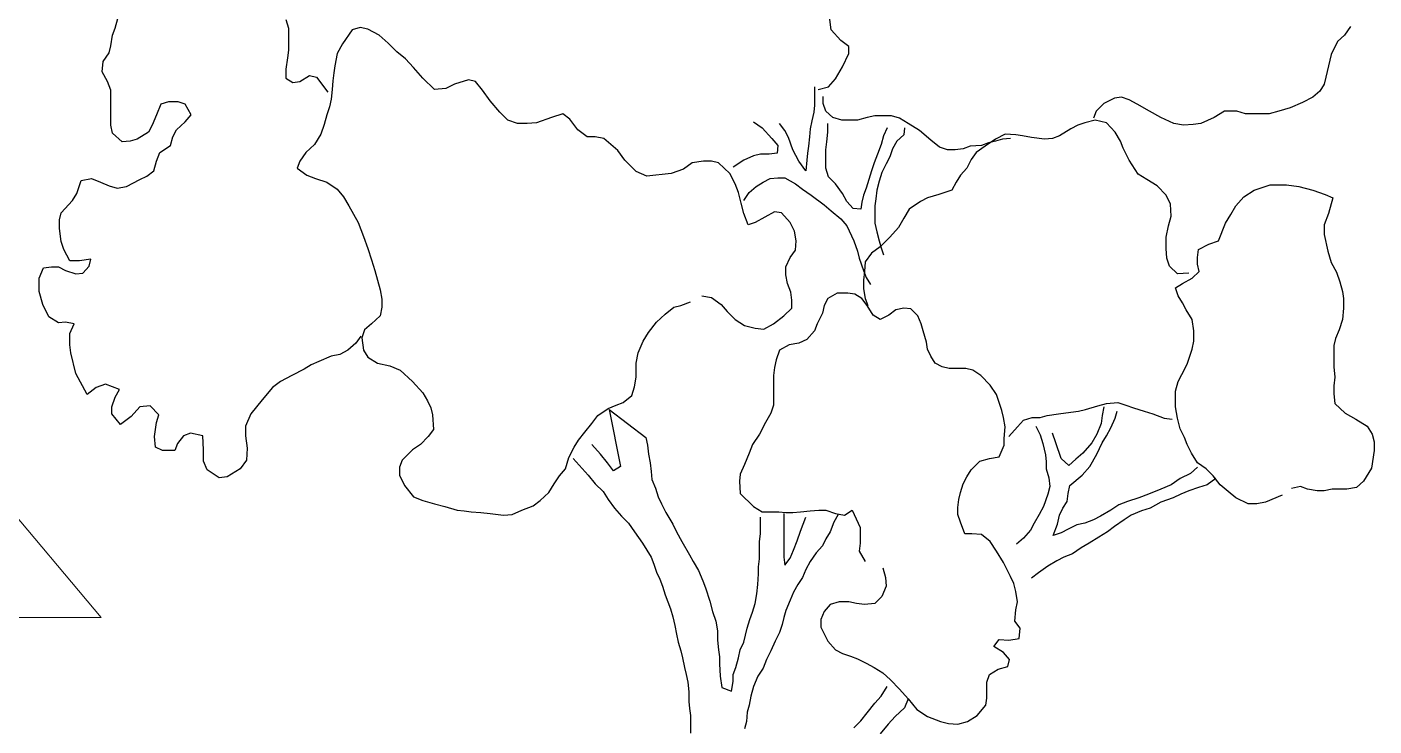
# Model space of a CAD drawing. Header units: millimetres. Extents: x -245 to 49755, y -245 to 41806.
# Drawn here: x 10855 to 13703, y 30833 to 32310 of the extents above; entities that cross this region are included whole.
import ezdxf

# ---------------------------------------------------------------- set-up
doc = ezdxf.new("R2010")
doc.units = ezdxf.units.MM
doc.layers.add('Standard', color=7, linetype='Continuous', lineweight=25)

msp = doc.modelspace()

# ---------------------------------------------------------------- linework, layer by layer
at = {"layer": 'Standard', "color": 253, "linetype": 'Continuous', "lineweight": 18}
for q in [(8768.4, 33736.1), (10829.4, 31062.1)]:
    msp.add_line((11012.2, 31062.1), q, dxfattribs=at)
at = {"layer": 'Standard', "color": 7, "linetype": 'Continuous', "lineweight": -3}
for p, q in [((11042.1, 32307.7), (11047.7, 32328.1)), ((11402.5, 32326.2), (11408, 32307.7)), ((12555.5, 32304), (12550, 32348.3)), ((11032.9, 32270.7), (11036.6, 32293)), ((11036.6, 32293), (11042.1, 32307.7)), ((11408, 32307.7), (11408, 32279.9)), ((11542.9, 32304), (11522.6, 32274.4)), ((11559.6, 32309.5), (11542.9, 32304)), ((11576.2, 32305.8), (11559.6, 32309.5)), ((11600.2, 32293), (11576.2, 32305.8)), ((11618.7, 32276.2), (11600.2, 32293)), ((12575.9, 32281.8), (12555.5, 32304)), ((13640.3, 32293), (13625.5, 32279.9)), ((13653.2, 32311.3), (13640.3, 32293)), ((11029.2, 32256), (11032.9, 32270.7)), ((11408, 32279.9), (11408, 32261.5)), ((11522.6, 32274.4), (11511.5, 32254.2)), ((11637.1, 32257.9), (11618.7, 32276.2)), ((12592.5, 32268.9), (12575.9, 32281.8)), ((12592.5, 32254.2), (12592.5, 32268.9)), ((13625.5, 32279.9), (13612.5, 32252.2)), ((11014.5, 32215.3), (11016.3, 32237.4)), ((11016.3, 32237.4), (11029.2, 32256)), ((11406.2, 32244.8), (11402.5, 32220.9)), ((11408, 32261.5), (11406.2, 32244.8)), ((11511.5, 32254.2), (11506, 32228.3)), ((11655.6, 32243), (11637.1, 32257.9)), ((11672.3, 32224.6), (11655.6, 32243)), ((12579.6, 32226.4), (12592.5, 32254.2)), ((13612.5, 32252.2), (13607, 32228.3)), ((11025.5, 32195), (11014.5, 32215.3)), ((11402.5, 32220.9), (11402.5, 32202.3)), ((11432.1, 32195), (11452.4, 32207.9)), ((11452.4, 32207.9), (11467.2, 32204.2)), ((11504.1, 32213.4), (11502.3, 32196.8)), ((11506, 32228.3), (11504.1, 32213.4)), ((11692.6, 32202.3), (11672.3, 32224.6)), ((12564.8, 32200.5), (12579.6, 32226.4)), ((13607, 32228.3), (13601.4, 32204.2)), ((11032.9, 32176.5), (11025.5, 32195)), ((11402.5, 32202.3), (11417.3, 32193.1)), ((11417.3, 32193.1), (11432.1, 32195)), ((11467.2, 32204.2), (11491.2, 32172.8)), ((11502.3, 32196.8), (11500.5, 32178.3)), ((11716.6, 32178.3), (11692.6, 32202.3)), ((11740.6, 32180.2), (11716.6, 32178.3)), ((11759.1, 32189.5), (11740.6, 32180.2)), ((11788.7, 32198.6), (11759.1, 32189.5)), ((11803.5, 32195), (11788.7, 32198.6)), ((11818.3, 32176.5), (11803.5, 32195)), ((12520.4, 32183.8), (12520.4, 32167.2)), ((12527.9, 32178.3), (12550, 32183.8)), ((12550, 32183.8), (12564.8, 32200.5)), ((13597.7, 32189.5), (13588.5, 32174.6)), ((13601.4, 32204.2), (13597.7, 32189.5)), ((11032.9, 32161.7), (11032.9, 32176.5)), ((11032.9, 32141.4), (11032.9, 32161.7)), ((11154.9, 32152.5), (11138.2, 32146.9)), ((11175.2, 32152.5), (11154.9, 32152.5)), ((11190, 32146.9), (11175.2, 32152.5)), ((11498.6, 32158), (11494.9, 32141.4)), ((11500.5, 32178.3), (11498.6, 32158)), ((11834.9, 32154.3), (11818.3, 32176.5)), ((11855.2, 32130.3), (11834.9, 32154.3)), ((12520.4, 32167.2), (12520.4, 32145.1)), ((12538.9, 32148.7), (12538.9, 32163.5)), ((13154.3, 32159.9), (13132.1, 32148.7)), ((13169.1, 32161.7), (13154.3, 32159.9)), ((13185.6, 32156.2), (13169.1, 32161.7)), ((13202.3, 32146.9), (13185.6, 32156.2)), ((13551.6, 32150.7), (13525.7, 32139.5)), ((13573.7, 32161.7), (13551.6, 32150.7)), ((13588.5, 32174.6), (13573.7, 32161.7)), ((11032.9, 32122.9), (11032.9, 32141.4)), ((11032.9, 32102.6), (11032.9, 32122.9)), ((11129, 32124.7), (11119.8, 32102.6)), ((11138.2, 32146.9), (11129, 32124.7)), ((11202.9, 32124.7), (11190, 32146.9)), ((11190, 32109.9), (11202.9, 32124.7)), ((11489.3, 32124.7), (11483.8, 32104.4)), ((11494.9, 32141.4), (11489.3, 32124.7)), ((11871.9, 32113.6), (11855.2, 32130.3)), ((11988.3, 32126.6), (11964.2, 32119.2)), ((12003, 32115.6), (11988.3, 32126.6)), ((12518.6, 32130.3), (12514.9, 32111.8)), ((12520.4, 32145.1), (12518.6, 32130.3)), ((12544.5, 32132.1), (12538.9, 32148.7)), ((12559.2, 32119.2), (12544.5, 32132.1)), ((12648, 32122.9), (12631.3, 32119.2)), ((12666.4, 32122.9), (12648, 32122.9)), ((12683.1, 32122.9), (12666.4, 32122.9)), ((12699.6, 32117.4), (12683.1, 32122.9)), ((13115.4, 32132.1), (13109.9, 32117.4)), ((13132.1, 32148.7), (13115.4, 32132.1)), ((13228.2, 32132.1), (13202.3, 32146.9)), ((13252.2, 32119.2), (13228.2, 32132.1)), ((13387.1, 32132.1), (13364.9, 32119.2)), ((13413, 32132.1), (13387.1, 32132.1)), ((13431.5, 32126.6), (13413, 32132.1)), ((13451.8, 32126.6), (13431.5, 32126.6)), ((13481.3, 32126.6), (13451.8, 32126.6)), ((13501.7, 32132.1), (13481.3, 32126.6)), ((13525.7, 32139.5), (13501.7, 32132.1)), ((11036.6, 32086), (11032.9, 32102.6)), ((11119.8, 32102.6), (11112.4, 32087.8)), ((11171.5, 32093.3), (11190, 32109.9)), ((11483.8, 32104.4), (11476.4, 32084.1)), ((11892.2, 32106.3), (11871.9, 32113.6)), ((11912.5, 32106.3), (11892.2, 32106.3)), ((11932.8, 32108.1), (11912.5, 32106.3)), ((11964.2, 32119.2), (11932.8, 32108.1)), ((12019.7, 32093.3), (12003, 32115.6)), ((12391.1, 32109.9), (12409.6, 32097)), ((12409.6, 32097), (12429.9, 32074.8)), ((12457.6, 32091.5), (12446.5, 32106.3)), ((12511.2, 32095.2), (12509.4, 32078.5)), ((12514.9, 32111.8), (12511.2, 32095.2)), ((12548.2, 32087.8), (12548.2, 32106.3)), ((12577.8, 32113.6), (12559.2, 32119.2)), ((12596.2, 32113.6), (12577.8, 32113.6)), ((12611, 32113.6), (12596.2, 32113.6)), ((12631.3, 32119.2), (12611, 32113.6)), ((12673.8, 32097), (12666.4, 32080.3)), ((12718.2, 32106.3), (12699.6, 32117.4)), ((12710.8, 32097), (12708.9, 32082.3)), ((12742.2, 32091.5), (12718.2, 32106.3)), ((13061.9, 32095.2), (13037.8, 32080.3)), ((13076.6, 32102.6), (13061.9, 32095.2)), ((13091.4, 32108.1), (13076.6, 32102.6)), ((13113.6, 32113.6), (13091.4, 32108.1)), ((13137.7, 32108.1), (13113.6, 32113.6)), ((13156.1, 32087.8), (13137.7, 32108.1)), ((13279.9, 32106.3), (13252.2, 32119.2)), ((13300.2, 32102.6), (13279.9, 32106.3)), ((13320.6, 32104.4), (13300.2, 32102.6)), ((13337.2, 32106.3), (13320.6, 32104.4)), ((13364.9, 32119.2), (13337.2, 32106.3)), ((11056.9, 32067.5), (11036.6, 32086)), ((11073.6, 32069.3), (11056.9, 32067.5)), ((11088.4, 32073), (11073.6, 32069.3)), ((11112.4, 32087.8), (11088.4, 32073)), ((11158.6, 32060.1), (11164.1, 32078.5)), ((11164.1, 32078.5), (11171.5, 32093.3)), ((11476.4, 32084.1), (11463.5, 32061.9)), ((12040, 32078.5), (12019.7, 32093.3)), ((12056.7, 32078.5), (12040, 32078.5)), ((12075.1, 32074.8), (12056.7, 32078.5)), ((12089.9, 32061.9), (12075.1, 32074.8)), ((12429.9, 32074.8), (12442.8, 32060.1)), ((12465, 32076.7), (12457.6, 32091.5)), ((12474.3, 32050.8), (12465, 32076.7)), ((12509.4, 32078.5), (12507.5, 32058.2)), ((12544.5, 32050.8), (12546.3, 32067.5)), ((12546.3, 32067.5), (12548.2, 32087.8)), ((12666.4, 32080.3), (12660.9, 32061.9)), ((12694.1, 32069.3), (12684.9, 32052.7)), ((12708.9, 32082.3), (12694.1, 32069.3)), ((12766.2, 32071.2), (12742.2, 32091.5)), ((12784.7, 32056.4), (12766.2, 32071.2)), ((12888.1, 32065.6), (12873.4, 32060.1)), ((12902.9, 32073), (12880.8, 32058.2)), ((12902.9, 32069.3), (12888.1, 32065.6)), ((12923.2, 32084.1), (12902.9, 32073)), ((12917.7, 32073), (12902.9, 32069.3)), ((12934.4, 32074.8), (12917.7, 32073)), ((12945.5, 32082.3), (12923.2, 32084.1)), ((12960.2, 32080.3), (12945.5, 32082.3)), ((12978.7, 32076.7), (12960.2, 32080.3)), ((13006.4, 32073), (12978.7, 32076.7)), ((13023.1, 32074.8), (13006.4, 32073)), ((13037.8, 32080.3), (13023.1, 32074.8)), ((13167.2, 32069.3), (13156.1, 32087.8)), ((13172.8, 32054.5), (13167.2, 32069.3)), ((11129, 32026.8), (11136.4, 32045.2)), ((11136.4, 32045.2), (11158.6, 32060.1)), ((11445, 32045.2), (11432.1, 32026.8)), ((11463.5, 32061.9), (11445, 32045.2)), ((12104.6, 32049), (12089.9, 32061.9)), ((12119.4, 32028.7), (12104.6, 32049)), ((12391.1, 32037.9), (12370.8, 32028.7)), ((12405.9, 32041.6), (12391.1, 32037.9)), ((12424.4, 32041.6), (12405.9, 32041.6)), ((12441, 32043.4), (12424.4, 32041.6)), ((12442.8, 32060.1), (12441, 32043.4)), ((12487.2, 32026.8), (12474.3, 32050.8)), ((12505.7, 32043.4), (12503.8, 32028.7)), ((12507.5, 32058.2), (12505.7, 32043.4)), ((12544.5, 32030.5), (12544.5, 32050.8)), ((12653.5, 32041.6), (12646.1, 32023.1)), ((12660.9, 32061.9), (12653.5, 32041.6)), ((12684.9, 32052.7), (12679.3, 32036)), ((12801.3, 32050.8), (12784.7, 32056.4)), ((12817.9, 32050.8), (12801.3, 32050.8)), ((12834.6, 32052.7), (12817.9, 32050.8)), ((12849.3, 32058.2), (12834.6, 32052.7)), ((12873.4, 32060.1), (12849.3, 32058.2)), ((12862.3, 32045.2), (12851.2, 32030.5)), ((12880.8, 32058.2), (12862.3, 32045.2)), ((13185.6, 32028.7), (13172.8, 32054.5)), ((11123.5, 32006.4), (11129, 32026.8)), ((11432.1, 32026.8), (11426.5, 32012.1)), ((11426.5, 32012.1), (11446.8, 31997.3)), ((12143.4, 32004.6), (12119.4, 32028.7)), ((12243.3, 32010.1), (12217.4, 32000.9)), ((12261.7, 32023.1), (12243.3, 32010.1)), ((12285.8, 32026.8), (12261.7, 32023.1)), ((12302.4, 32026.8), (12285.8, 32026.8)), ((12317.2, 32023.1), (12302.4, 32026.8)), ((12341.2, 32000.9), (12317.2, 32023.1)), ((12370.8, 32028.7), (12348.6, 32013.9)), ((12502, 32006.4), (12487.2, 32026.8)), ((12503.8, 32028.7), (12502, 32006.4)), ((12544.5, 32012.1), (12544.5, 32030.5)), ((12550, 31993.6), (12544.5, 32012.1)), ((12646.1, 32023.1), (12640.5, 32006.4)), ((12672, 32021.3), (12662.7, 32002.8)), ((12679.3, 32036), (12672, 32021.3)), ((12842, 32012.1), (12829, 31997.3)), ((12851.2, 32030.5), (12842, 32012.1)), ((13204.2, 31999.1), (13185.6, 32028.7)), ((10960.8, 31958.5), (10970.1, 31986.2)), ((10970.1, 31986.2), (10992.2, 31989.9)), ((10992.2, 31989.9), (11010.7, 31982.5)), ((11010.7, 31982.5), (11029.2, 31975)), ((11066.1, 31973.2), (11093.9, 31988)), ((11093.9, 31988), (11108.7, 31995.4)), ((11108.7, 31995.4), (11123.5, 32006.4)), ((11446.8, 31997.3), (11465.3, 31989.9)), ((11465.3, 31989.9), (11489.3, 31982.5)), ((11489.3, 31982.5), (11511.5, 31967.7)), ((12165.7, 31995.4), (12143.4, 32004.6)), ((12217.4, 32000.9), (12165.7, 31995.4)), ((12352.3, 31978.8), (12341.2, 32000.9)), ((12396.6, 31973.2), (12411.4, 31982.5)), ((12411.4, 31982.5), (12426.2, 31989.9)), ((12426.2, 31989.9), (12442.8, 31991.7)), ((12442.8, 31991.7), (12457.6, 31991.7)), ((12457.6, 31991.7), (12479.8, 31978.8)), ((12564.8, 31978.8), (12550, 31993.6)), ((12635, 31988), (12629.4, 31969.5)), ((12640.5, 32006.4), (12635, 31988)), ((12657.2, 31984.3), (12651.7, 31965.8)), ((12662.7, 32002.8), (12657.2, 31984.3)), ((12819.8, 31982.5), (12810.6, 31965.8)), ((12829, 31997.3), (12819.8, 31982.5)), ((13222.6, 31988), (13204.2, 31999.1)), ((13244.8, 31975), (13222.6, 31988)), ((10951.6, 31943.7), (10960.8, 31958.5)), ((11029.2, 31975), (11045.8, 31969.5)), ((11045.8, 31969.5), (11066.1, 31973.2)), ((11511.5, 31967.7), (11524.4, 31951.1)), ((11524.4, 31951.1), (11535.6, 31932.5)), ((12359.7, 31960.3), (12352.3, 31978.8)), ((12365.2, 31938.1), (12359.7, 31960.3)), ((12370.8, 31943.7), (12381.8, 31960.3)), ((12381.8, 31960.3), (12396.6, 31973.2)), ((12479.8, 31978.8), (12494.6, 31967.7)), ((12494.6, 31967.7), (12513.1, 31954.8)), ((12513.1, 31954.8), (12540.8, 31934.4)), ((12579.6, 31958.5), (12564.8, 31978.8)), ((12588.8, 31941.7), (12579.6, 31958.5)), ((12623.9, 31954.8), (12620.2, 31939.9)), ((12629.4, 31969.5), (12623.9, 31954.8)), ((12651.7, 31965.8), (12649.8, 31947.4)), ((12782.8, 31956.6), (12758.8, 31949.2)), ((12810.6, 31965.8), (12782.8, 31956.6)), ((13263.3, 31954.8), (13244.8, 31975)), ((13272.5, 31936.2), (13263.3, 31954.8)), ((13411.1, 31932.5), (13427.7, 31951.1)), ((13427.7, 31951.1), (13449.9, 31965.8)), ((13449.9, 31965.8), (13466.6, 31971.3)), ((13466.6, 31971.3), (13483.2, 31976.8)), ((13483.2, 31976.8), (13503.5, 31976.8)), ((13503.5, 31976.8), (13518.3, 31976.8)), ((13518.3, 31976.8), (13544.2, 31973.2)), ((13544.2, 31973.2), (13573.7, 31965.8)), ((13573.7, 31965.8), (13599.6, 31956.6)), ((13599.6, 31956.6), (13616.2, 31949.2)), ((10927.6, 31917.8), (10951.6, 31943.7)), ((11535.6, 31932.5), (11555.9, 31897.4)), ((12370.8, 31916), (12365.2, 31938.1)), ((12540.8, 31934.4), (12555.5, 31921.5)), ((12601.8, 31927), (12588.8, 31941.7)), ((12618.4, 31925.2), (12601.8, 31927)), ((12620.2, 31939.9), (12618.4, 31925.2)), ((12649.8, 31947.4), (12648, 31932.5)), ((12648, 31932.5), (12648, 31917.8)), ((12720, 31925.2), (12708.9, 31906.6)), ((12744, 31941.7), (12720, 31925.2)), ((12758.8, 31949.2), (12744, 31941.7)), ((13274.4, 31910.4), (13272.5, 31936.2)), ((13400, 31914.1), (13411.1, 31932.5)), ((13616.2, 31949.2), (13607, 31916)), ((10923.9, 31902.9), (10927.6, 31917.8)), ((10923.9, 31884.6), (10923.9, 31902.9)), ((11555.9, 31897.4), (11566.9, 31867.8)), ((12380, 31891.9), (12370.8, 31916)), ((12394.8, 31897.4), (12380, 31891.9)), ((12415.1, 31908.6), (12394.8, 31897.4)), ((12435.4, 31919.7), (12415.1, 31908.6)), ((12450.2, 31917.8), (12435.4, 31919.7)), ((12468.7, 31897.4), (12450.2, 31917.8)), ((12477.9, 31879), (12468.7, 31897.4)), ((12555.5, 31921.5), (12575.9, 31904.8)), ((12575.9, 31904.8), (12588.8, 31890.1)), ((12648, 31917.8), (12648, 31895.6)), ((12648, 31895.6), (12651.7, 31877.2)), ((12708.9, 31906.6), (12697.8, 31886.4)), ((13268.8, 31890.1), (13274.4, 31910.4)), ((13374.1, 31858.6), (13388.9, 31895.6)), ((13388.9, 31895.6), (13400, 31914.1)), ((13607, 31916), (13597.7, 31891.9)), ((10927.6, 31856.8), (10923.9, 31884.6)), ((11566.9, 31867.8), (11576.2, 31842.1)), ((12481.6, 31858.6), (12477.9, 31879)), ((12588.8, 31890.1), (12603.6, 31858.6)), ((12651.7, 31877.2), (12657.2, 31858.6)), ((12679.3, 31866), (12659, 31845.8)), ((12697.8, 31886.4), (12679.3, 31866)), ((13263.3, 31866), (13268.8, 31890.1)), ((13263.3, 31842.1), (13263.3, 31866)), ((13597.7, 31891.9), (13597.7, 31871.5)), ((13597.7, 31871.5), (13605.2, 31836.4)), ((10933.1, 31840.2), (10927.6, 31856.8)), ((10946.1, 31816.2), (10933.1, 31840.2)), ((11576.2, 31842.1), (11583.6, 31818)), ((12468.7, 31823.5), (12479.8, 31838.4)), ((12479.8, 31838.4), (12481.6, 31858.6)), ((12603.6, 31858.6), (12611, 31836.4)), ((12659, 31845.8), (12640.5, 31832.7)), ((12657.2, 31858.6), (12660.9, 31843.9)), ((12660.9, 31843.9), (12666.4, 31829)), ((13265.1, 31821.7), (13263.3, 31842.1)), ((13329.8, 31823.5), (13331.7, 31840.2)), ((13331.7, 31840.2), (13353.8, 31851.3)), ((13353.8, 31851.3), (13374.1, 31858.6)), ((10966.4, 31816.2), (10946.1, 31816.2)), ((10990.4, 31819.8), (10966.4, 31816.2)), ((10986.7, 31805.1), (10990.4, 31819.8)), ((11583.6, 31818), (11591, 31795.8)), ((12459.5, 31803.3), (12468.7, 31823.5)), ((12611, 31836.4), (12614.7, 31821.7)), ((12614.7, 31821.7), (12623.9, 31795.8)), ((12627.6, 31814.3), (12625.7, 31793.9)), ((12640.5, 31832.7), (12627.6, 31814.3)), ((13270.7, 31805.1), (13265.1, 31821.7)), ((13329.8, 31808.8), (13329.8, 31823.5)), ((13333.5, 31793.9), (13329.8, 31808.8)), ((13605.2, 31836.4), (13612.5, 31812.5)), ((13612.5, 31812.5), (13623.6, 31792.1)), ((10881.4, 31779.2), (10890.6, 31801.3)), ((10890.6, 31801.3), (10907.2, 31803.3)), ((10907.2, 31803.3), (10922, 31803.3)), ((10922, 31803.3), (10936.8, 31795.8)), ((10936.8, 31795.8), (10959, 31788.4)), ((10959, 31788.4), (10973.8, 31790.2)), ((10973.8, 31790.2), (10986.7, 31805.1)), ((11591, 31795.8), (11596.5, 31775.5)), ((12459.5, 31786.6), (12459.5, 31803.3)), ((12463.2, 31768.2), (12459.5, 31786.6)), ((12623.9, 31795.8), (12629.4, 31781.1)), ((12625.7, 31793.9), (12623.9, 31775.5)), ((12629.4, 31781.1), (12638.7, 31766.2)), ((13287.3, 31788.4), (13270.7, 31805.1)), ((13311.3, 31790.2), (13287.3, 31788.4)), ((13318.7, 31779.2), (13333.5, 31793.9)), ((13623.6, 31792.1), (13631, 31771.9)), ((10881.4, 31751.5), (10881.4, 31779.2)), ((11596.5, 31775.5), (11602, 31755.1)), ((11602, 31755.1), (11605.8, 31734.9)), ((12470.5, 31749.6), (12463.2, 31768.2)), ((12623.9, 31775.5), (12623.9, 31757)), ((12623.9, 31757), (12627.6, 31736.8)), ((13283.6, 31758.8), (13298.4, 31768.2)), ((13289.1, 31742.3), (13283.6, 31758.8)), ((13298.4, 31768.2), (13318.7, 31779.2)), ((13631, 31771.9), (13636.5, 31751.5)), ((10888.8, 31723.7), (10881.4, 31751.5)), ((10901.7, 31698), (10888.8, 31723.7)), ((11605.8, 31734.9), (11605.8, 31718.2)), ((12237.7, 31721.9), (12258, 31729.3)), ((12282.1, 31742.3), (12302.4, 31738.6)), ((12302.4, 31738.6), (12322.7, 31723.7)), ((12322.7, 31723.7), (12335.7, 31709)), ((12472.4, 31733.1), (12470.5, 31749.6)), ((12472.4, 31716.3), (12472.4, 31733.1)), ((12548.2, 31736.8), (12540.8, 31721.9)), ((12568.5, 31747.8), (12548.2, 31736.8)), ((12590.6, 31747.8), (12568.5, 31747.8)), ((12605.4, 31745.9), (12590.6, 31747.8)), ((12620.2, 31736.8), (12605.4, 31745.9)), ((12631.3, 31721.9), (12620.2, 31736.8)), ((12627.6, 31736.8), (12633.2, 31721.9)), ((13298.4, 31727.4), (13289.1, 31742.3)), ((13305.8, 31712.7), (13298.4, 31727.4)), ((13636.5, 31751.5), (13638.4, 31736.8)), ((13638.4, 31736.8), (13638.4, 31716.3)), ((10922, 31684.9), (10901.7, 31698)), ((11602, 31699.8), (11583.6, 31683.1)), ((11605.8, 31718.2), (11602, 31699.8)), ((12186, 31686.8), (12204.5, 31703.5)), ((12204.5, 31703.5), (12222.9, 31718.2)), ((12222.9, 31718.2), (12237.7, 31721.9)), ((12335.7, 31709), (12352.3, 31692.3)), ((12433.6, 31683.1), (12455.7, 31699.8)), ((12455.7, 31699.8), (12472.4, 31716.3)), ((12537.1, 31705.3), (12526, 31683.1)), ((12540.8, 31721.9), (12537.1, 31705.3)), ((12644.2, 31701.6), (12631.3, 31721.9)), ((12659, 31692.3), (12644.2, 31701.6)), ((12677.5, 31701.6), (12659, 31692.3)), ((12692.3, 31712.7), (12677.5, 31701.6)), ((12708.9, 31716.3), (12692.3, 31712.7)), ((12723.7, 31714.5), (12708.9, 31716.3)), ((12738.5, 31699.8), (12723.7, 31714.5)), ((12745.9, 31683.1), (12738.5, 31699.8)), ((13318.7, 31692.3), (13305.8, 31712.7)), ((13638.4, 31716.3), (13636.5, 31692.3)), ((10936.8, 31686.8), (10922, 31684.9)), ((10955.3, 31683.1), (10936.8, 31686.8)), ((10946.1, 31662.9), (10955.3, 31683.1)), ((11568.8, 31670.2), (11563.2, 31653.5)), ((11583.6, 31683.1), (11568.8, 31670.2)), ((12169.4, 31664.7), (12186, 31686.8)), ((12352.3, 31692.3), (12372.6, 31679.4)), ((12372.6, 31679.4), (12394.8, 31673.9)), ((12394.8, 31673.9), (12413.3, 31672)), ((12413.3, 31672), (12433.6, 31683.1)), ((12520.4, 31668.4), (12503.8, 31649.8)), ((12526, 31683.1), (12520.4, 31668.4)), ((12749.6, 31668.4), (12745.9, 31683.1)), ((12757, 31644.3), (12749.6, 31668.4)), ((13322.4, 31668.4), (13318.7, 31692.3)), ((13322.4, 31646.1), (13322.4, 31668.4)), ((13629.2, 31670.2), (13621.8, 31651.7)), ((13636.5, 31692.3), (13629.2, 31670.2)), ((10946.1, 31638.8), (10946.1, 31662.9)), ((10947.9, 31622.1), (10946.1, 31638.8)), ((11550.3, 31642.4), (11533.7, 31627.6)), ((11561.4, 31657.2), (11550.3, 31642.4)), ((11563.2, 31653.5), (11566.9, 31627.6)), ((12147.2, 31622.1), (12158.2, 31646.1)), ((12158.2, 31646.1), (12169.4, 31664.7)), ((12466.9, 31638.8), (12446.5, 31627.6)), ((12487.2, 31642.4), (12466.9, 31638.8)), ((12503.8, 31649.8), (12487.2, 31642.4)), ((12758.8, 31629.6), (12757, 31644.3)), ((13318.7, 31629.6), (13322.4, 31646.1)), ((13621.8, 31651.7), (13618.1, 31636.9)), ((10959, 31577.8), (10947.9, 31622.1)), ((11498.6, 31614.7), (11472.7, 31603.6)), ((11517, 31618.4), (11498.6, 31614.7)), ((11533.7, 31627.6), (11517, 31618.4)), ((11566.9, 31627.6), (11576.2, 31612.9)), ((11576.2, 31612.9), (11596.5, 31600)), ((12143.4, 31600), (12147.2, 31622.1)), ((12446.5, 31627.6), (12439.2, 31607.3)), ((12766.2, 31614.7), (12758.8, 31629.6)), ((12775.4, 31600), (12766.2, 31614.7)), ((13307.7, 31598.1), (13313.2, 31612.9)), ((13313.2, 31612.9), (13318.7, 31629.6)), ((13618.1, 31636.9), (13618.1, 31616.6)), ((13618.1, 31616.6), (13618.1, 31592.5)), ((11441.3, 31587), (11415.4, 31574.1)), ((11456.1, 31596.3), (11441.3, 31587)), ((11472.7, 31603.6), (11456.1, 31596.3)), ((11596.5, 31600), (11622.3, 31594.5)), ((11622.3, 31594.5), (11644.6, 31585.2)), ((11644.6, 31585.2), (11670.4, 31561.2)), ((12143.4, 31585.2), (12143.4, 31600)), ((12143.4, 31570.4), (12143.4, 31585.2)), ((12435.4, 31590.7), (12433.6, 31574.1)), ((12439.2, 31607.3), (12435.4, 31590.7)), ((12790.2, 31592.5), (12775.4, 31600)), ((12805, 31588.8), (12790.2, 31592.5)), ((12819.8, 31588.8), (12805, 31588.8)), ((12840.2, 31588.8), (12819.8, 31588.8)), ((12854.9, 31585.2), (12840.2, 31588.8)), ((12871.5, 31574.1), (12854.9, 31585.2)), ((13296.5, 31575.9), (13307.7, 31598.1)), ((13618.1, 31592.5), (13620, 31570.4)), ((10983, 31533.4), (10959, 31577.8)), ((11021.8, 31555.6), (11001.5, 31548.2)), ((11051.4, 31544.5), (11021.8, 31555.6)), ((11391.4, 31561.2), (11374.8, 31548.2)), ((11415.4, 31574.1), (11391.4, 31561.2)), ((11670.4, 31561.2), (11692.6, 31537.1)), ((12139.8, 31550.1), (12143.4, 31570.4)), ((12433.6, 31574.1), (12433.6, 31555.6)), ((12433.6, 31555.6), (12433.6, 31533.4)), ((12891.9, 31553.7), (12871.5, 31574.1)), ((12904.8, 31533.4), (12891.9, 31553.7)), ((13283.6, 31540.8), (13289.1, 31561.2)), ((13289.1, 31561.2), (13296.5, 31575.9)), ((13620, 31570.4), (13618.1, 31551.9)), ((11001.5, 31548.2), (10983, 31533.4)), ((11034.8, 31507.6), (11042.1, 31527.9)), ((11042.1, 31527.9), (11051.4, 31544.5)), ((11374.8, 31548.2), (11352.6, 31522.3)), ((11692.6, 31537.1), (11701.8, 31520.5)), ((12115.8, 31516.8), (12134.3, 31531.6)), ((12134.3, 31531.6), (12139.8, 31550.1)), ((12433.6, 31533.4), (12433.6, 31511.3)), ((12910.4, 31516.8), (12904.8, 31533.4)), ((13283.6, 31526.1), (13283.6, 31540.8)), ((13283.6, 31507.6), (13283.6, 31526.1)), ((13618.1, 31551.9), (13618.1, 31535.3)), ((13618.1, 31535.3), (13620, 31514.9)), ((11034.8, 31492.8), (11034.8, 31507.6)), ((11093.9, 31507.6), (11075.4, 31487.2)), ((11116, 31509.4), (11093.9, 31507.6)), ((11134.5, 31491), (11116, 31509.4)), ((11352.6, 31522.3), (11328.6, 31492.8)), ((11701.8, 31520.5), (11709.3, 31505.7)), ((11709.3, 31505.7), (11712.9, 31491)), ((12062.2, 31489), (12084.3, 31503.9)), ((12084.3, 31503.9), (12101, 31511.3)), ((12086.2, 31502), (12110.2, 31381.8)), ((12086.2, 31502), (12163.8, 31442.9)), ((12101, 31511.3), (12115.8, 31516.8)), ((12433.6, 31511.3), (12428.1, 31494.6)), ((12915.9, 31500.2), (12910.4, 31516.8)), ((12919.6, 31485.3), (12915.9, 31500.2)), ((13036, 31492.8), (13061.9, 31496.5)), ((13061.9, 31496.5), (13078.5, 31498.3)), ((13078.5, 31498.3), (13093.3, 31502)), ((13093.3, 31502), (13119.2, 31509.4)), ((13119.2, 31509.4), (13137.7, 31514.9)), ((13132.1, 31507.6), (13128.4, 31489)), ((13137.7, 31514.9), (13161.6, 31516.8)), ((13156.1, 31483.5), (13159.8, 31498.3)), ((13161.6, 31516.8), (13178.3, 31511.3)), ((13178.3, 31511.3), (13194.9, 31505.7)), ((13194.9, 31505.7), (13217.1, 31498.3)), ((13217.1, 31498.3), (13235.5, 31492.8)), ((13287.3, 31483.5), (13283.6, 31507.6)), ((13620, 31514.9), (13642.1, 31494.6)), ((11053.3, 31470.6), (11034.8, 31492.8)), ((11075.4, 31487.2), (11053.3, 31470.6)), ((11125.3, 31444.7), (11129, 31474.3)), ((11129, 31474.3), (11134.5, 31491)), ((11328.6, 31492.8), (11317.5, 31466.9)), ((11712.9, 31491), (11714.8, 31459.5)), ((12034.4, 31453.9), (12049.2, 31472.5)), ((12049.2, 31472.5), (12062.2, 31489)), ((12417, 31474.3), (12404, 31450.2)), ((12428.1, 31494.6), (12417, 31474.3)), ((12923.2, 31465.1), (12919.6, 31485.3)), ((12949.2, 31465.1), (12962.1, 31479.8)), ((12962.1, 31479.8), (12980.6, 31485.3)), ((12980.6, 31485.3), (12997.2, 31485.3)), ((12997.2, 31485.3), (13012, 31489)), ((13012, 31489), (13036, 31492.8)), ((13126.5, 31472.5), (13117.3, 31450.2)), ((13128.4, 31489), (13126.5, 31472.5)), ((13146.8, 31463.2), (13156.1, 31483.5)), ((13235.5, 31492.8), (13259.6, 31483.5)), ((13259.6, 31483.5), (13276.2, 31481.7)), ((13292.9, 31461.4), (13287.3, 31483.5)), ((13642.1, 31494.6), (13664.3, 31481.7)), ((13664.3, 31481.7), (13688.3, 31466.9)), ((11127.2, 31422.6), (11125.3, 31444.7)), ((11186.3, 31446.6), (11173.4, 31430)), ((11201.1, 31452.1), (11186.3, 31446.6)), ((11226.9, 31446.6), (11201.1, 31452.1)), ((11228.8, 31417), (11226.9, 31446.6)), ((11317.5, 31466.9), (11317.5, 31446.6)), ((11317.5, 31446.6), (11321.2, 31420.6)), ((11703.7, 31444.7), (11687.1, 31428.1)), ((11714.8, 31459.5), (11703.7, 31444.7)), ((12021.6, 31437.4), (12034.4, 31453.9)), ((12163.8, 31442.9), (12167.5, 31426.3)), ((12404, 31450.2), (12389.3, 31428.1)), ((12921.4, 31441), (12923.2, 31465.1)), ((12921.4, 31426.3), (12921.4, 31441)), ((12930.7, 31444.7), (12949.2, 31465.1)), ((12988, 31466.9), (12997.2, 31448.4)), ((12997.2, 31448.4), (13002.7, 31430)), ((13030.5, 31431.8), (13023.1, 31452.1)), ((13117.3, 31450.2), (13106.2, 31431.8)), ((13128.4, 31431.8), (13137.7, 31446.6)), ((13137.7, 31446.6), (13146.8, 31463.2)), ((13302.1, 31442.9), (13292.9, 31461.4)), ((13307.7, 31428.1), (13302.1, 31442.9)), ((13688.3, 31466.9), (13699.4, 31450.2)), ((13699.4, 31450.2), (13703.1, 31433.7)), ((11141.9, 31415.1), (11127.2, 31422.6)), ((11167.8, 31415.1), (11141.9, 31415.1)), ((11173.4, 31430), (11167.8, 31415.1)), ((11228.8, 31393), (11228.8, 31417)), ((11321.2, 31420.6), (11319.3, 31394.9)), ((11670.4, 31417), (11648.3, 31394.9)), ((11687.1, 31428.1), (11670.4, 31417)), ((12001.2, 31400.4), (12012.3, 31422.6)), ((12012.3, 31422.6), (12021.6, 31437.4)), ((12067.7, 31407.8), (12049.2, 31428.1)), ((12167.5, 31426.3), (12169.4, 31407.8)), ((12389.3, 31428.1), (12381.8, 31409.6)), ((12910.4, 31402.3), (12921.4, 31426.3)), ((13002.7, 31430), (13008.3, 31405.9)), ((13041.5, 31398.6), (13030.5, 31431.8)), ((13106.2, 31431.8), (13087.7, 31409.6)), ((13117.3, 31407.8), (13128.4, 31431.8)), ((13316.9, 31409.6), (13307.7, 31428.1)), ((13703.1, 31415.1), (13697.5, 31378.2)), ((13703.1, 31433.7), (13703.1, 31415.1)), ((11236.2, 31374.5), (11228.8, 31393)), ((11319.3, 31394.9), (11306.4, 31376.3)), ((11648.3, 31394.9), (11642.7, 31380)), ((11993.8, 31376.3), (12001.2, 31400.4)), ((12010.4, 31398.6), (12041.9, 31363.5)), ((12082.5, 31389.3), (12067.7, 31407.8)), ((12095.5, 31372.7), (12082.5, 31389.3)), ((12110.2, 31381.8), (12095.5, 31372.7)), ((12169.4, 31407.8), (12173, 31389.3)), ((12173, 31389.3), (12174.9, 31370.8)), ((12372.6, 31385.5), (12363.4, 31365.3)), ((12381.8, 31409.6), (12372.6, 31385.5)), ((12851.2, 31374.5), (12869.7, 31393)), ((12869.7, 31393), (12890, 31398.6)), ((12890, 31398.6), (12910.4, 31402.3)), ((13008.3, 31405.9), (13010.1, 31391.2)), ((13010.1, 31391.2), (13010.1, 31376.3)), ((13058.2, 31383.7), (13041.5, 31398.6)), ((13072.9, 31396.7), (13058.2, 31383.7)), ((13087.7, 31409.6), (13072.9, 31396.7)), ((13085.9, 31363.5), (13102.5, 31381.8)), ((13102.5, 31381.8), (13117.3, 31407.8)), ((13329.8, 31389.3), (13316.9, 31409.6)), ((13348.3, 31376.3), (13329.8, 31389.3)), ((11262.1, 31357.9), (11236.2, 31374.5)), ((11278.7, 31359.8), (11262.1, 31357.9)), ((11306.4, 31376.3), (11278.7, 31359.8)), ((11642.7, 31380), (11642.7, 31363.5)), ((11642.7, 31363.5), (11653.8, 31341.2)), ((11969.8, 31344.9), (11980.9, 31361.6)), ((11980.9, 31361.6), (11993.8, 31376.3)), ((12041.9, 31363.5), (12056.7, 31344.9)), ((12174.9, 31370.8), (12176.7, 31354.2)), ((12176.7, 31354.2), (12184.1, 31335.7)), ((12363.4, 31365.3), (12361.5, 31350.4)), ((12834.6, 31344.9), (12842, 31359.8)), ((12842, 31359.8), (12851.2, 31374.5)), ((13010.1, 31376.3), (13015.7, 31357.9)), ((13015.7, 31357.9), (13017.5, 31339.4)), ((13060, 31341.2), (13085.9, 31363.5)), ((13292.9, 31356.1), (13274.4, 31343.1)), ((13315, 31367.1), (13292.9, 31356.1)), ((13329.8, 31380), (13315, 31367.1)), ((13363.1, 31361.6), (13348.3, 31376.3)), ((13368.6, 31356.1), (13350.1, 31343.1)), ((13377.9, 31343.1), (13363.1, 31361.6)), ((13697.5, 31378.2), (13680.9, 31350.4)), ((11653.8, 31341.2), (11672.3, 31317.3)), ((11940.2, 31309.8), (11958.7, 31326.5)), ((11958.7, 31326.5), (11969.8, 31344.9)), ((12056.7, 31344.9), (12073.2, 31328.4)), ((12073.2, 31328.4), (12084.3, 31311.6)), ((12184.1, 31335.7), (12189.7, 31317.3)), ((12361.5, 31350.4), (12363.4, 31324.7)), ((12363.4, 31324.7), (12391.1, 31296.9)), ((12825.4, 31311.6), (12829, 31326.5)), ((12829, 31326.5), (12834.6, 31344.9)), ((13017.5, 31339.4), (13013.8, 31322.8)), ((13054.5, 31307.9), (13056.3, 31324.7)), ((13056.3, 31324.7), (13060, 31341.2)), ((13252.2, 31333.9), (13226.3, 31322.8)), ((13274.4, 31343.1), (13252.2, 31333.9)), ((13311.3, 31330.2), (13294.7, 31322.8)), ((13331.7, 31337.5), (13311.3, 31330.2)), ((13350.1, 31343.1), (13331.7, 31337.5)), ((13394.5, 31328.4), (13377.9, 31343.1)), ((13411.1, 31315.3), (13394.5, 31328.4)), ((13547.8, 31339.4), (13528.8, 31335.4)), ((13562.6, 31333.9), (13547.8, 31339.4)), ((13583, 31330.2), (13562.6, 31333.9)), ((13597.7, 31330.2), (13583, 31330.2)), ((13614.4, 31333.9), (13597.7, 31330.2)), ((13631, 31333.9), (13614.4, 31333.9)), ((13645.8, 31333.9), (13631, 31333.9)), ((13666.1, 31337.5), (13645.8, 31333.9)), ((13680.9, 31350.4), (13666.1, 31337.5)), ((11672.3, 31317.3), (11692.6, 31309.8)), ((11692.6, 31309.8), (11716.6, 31302.4)), ((11716.6, 31302.4), (11738.8, 31296.9)), ((11738.8, 31296.9), (11764.7, 31289.6)), ((11901.4, 31289.6), (11925.4, 31298.7)), ((11925.4, 31298.7), (11940.2, 31309.8)), ((12084.3, 31311.6), (12097.3, 31293.2)), ((12189.7, 31317.3), (12197.1, 31302.4)), ((12197.1, 31302.4), (12206.3, 31284)), ((12391.1, 31296.9), (12409.6, 31285.9)), ((12823.5, 31295.1), (12825.4, 31311.6)), ((13004.6, 31296.9), (12995.4, 31280.2)), ((13013.8, 31322.8), (13004.6, 31296.9)), ((13045.2, 31293.2), (13054.5, 31307.9)), ((13163.5, 31300.6), (13146.8, 31289.6)), ((13182, 31307.9), (13163.5, 31300.6)), ((13206, 31315.3), (13182, 31307.9)), ((13226.3, 31322.8), (13206, 31315.3)), ((13252.2, 31306.1), (13230, 31293.2)), ((13278.1, 31315.3), (13252.2, 31306.1)), ((13294.7, 31322.8), (13278.1, 31315.3)), ((13437, 31302.4), (13411.1, 31315.3)), ((13455.5, 31302.4), (13437, 31302.4)), ((13473.9, 31306.1), (13455.5, 31302.4)), ((13509.1, 31321), (13473.9, 31306.1)), ((11764.7, 31289.6), (11779.5, 31287.7)), ((11779.5, 31287.7), (11794.2, 31285.9)), ((11794.2, 31285.9), (11814.6, 31284)), ((11814.6, 31284), (11834.9, 31282.2)), ((11834.9, 31282.2), (11862.6, 31278.4)), ((11862.6, 31278.4), (11881.1, 31280.2)), ((11881.1, 31280.2), (11901.4, 31289.6)), ((12097.3, 31293.2), (12112.1, 31276.5)), ((12112.1, 31276.5), (12126.9, 31261.8)), ((12206.3, 31284), (12221.1, 31260)), ((12405.9, 31260), (12405.9, 31274.7)), ((12409.6, 31285.9), (12429.9, 31285.9)), ((12429.9, 31285.9), (12444.7, 31285.9)), ((12444.7, 31285.9), (12459.5, 31284)), ((12455.7, 31282.2), (12455.7, 31263.6)), ((12459.5, 31284), (12474.3, 31284)), ((12474.3, 31284), (12490.9, 31285.9)), ((12490.9, 31285.9), (12511.2, 31287.7)), ((12496.4, 31260), (12502, 31274.7)), ((12511.2, 31287.7), (12529.7, 31289.6)), ((12529.7, 31289.6), (12544.5, 31289.6)), ((12544.5, 31289.6), (12564.8, 31282.2)), ((12570.3, 31280.2), (12561.1, 31263.6)), ((12564.8, 31282.2), (12583.3, 31278.4)), ((12583.3, 31278.4), (12599.9, 31289.6)), ((12599.9, 31289.6), (12616.6, 31252.6)), ((12823.5, 31280.2), (12823.5, 31295.1)), ((12829, 31263.6), (12823.5, 31280.2)), ((12995.4, 31280.2), (12984.3, 31261.8)), ((13034.2, 31260), (13037.8, 31278.4)), ((13037.8, 31278.4), (13045.2, 31293.2)), ((13109.9, 31269.1), (13091.4, 31261.8)), ((13124.7, 31276.5), (13109.9, 31269.1)), ((13146.8, 31289.6), (13124.7, 31276.5)), ((13174.6, 31269.1), (13154.3, 31254.4)), ((13189.4, 31278.4), (13174.6, 31269.1)), ((13211.6, 31287.7), (13189.4, 31278.4)), ((13230, 31293.2), (13211.6, 31287.7)), ((12126.9, 31261.8), (12139.8, 31243.3)), ((12139.8, 31243.3), (12156.4, 31219.3)), ((12221.1, 31260), (12228.5, 31243.3)), ((12228.5, 31243.3), (12239.6, 31223)), ((12404, 31223), (12405.9, 31239.6)), ((12405.9, 31239.6), (12405.9, 31260)), ((12455.7, 31263.6), (12455.7, 31247.1)), ((12455.7, 31247.1), (12455.7, 31224.8)), ((12483.5, 31224.8), (12490.9, 31245.1)), ((12490.9, 31245.1), (12496.4, 31260)), ((12553.7, 31243.3), (12544.5, 31228.5)), ((12561.1, 31263.6), (12553.7, 31243.3)), ((12616.6, 31252.6), (12616.6, 31235.9)), ((12838.3, 31239.6), (12829, 31263.6)), ((12853, 31239.6), (12838.3, 31239.6)), ((12873.4, 31237.7), (12853, 31239.6)), ((12976.8, 31247.1), (12962.1, 31230.4)), ((12984.3, 31261.8), (12976.8, 31247.1)), ((13024.9, 31235.9), (13034.2, 31260)), ((13041.5, 31241.4), (13024.9, 31235.9)), ((13056.3, 31248.9), (13041.5, 31241.4)), ((13074.8, 31258.1), (13056.3, 31248.9)), ((13091.4, 31261.8), (13074.8, 31258.1)), ((13139.5, 31243.3), (13121, 31232.2)), ((13154.3, 31254.4), (13139.5, 31243.3)), ((12156.4, 31219.3), (12165.7, 31204.5)), ((12239.6, 31223), (12256.2, 31195.2)), ((12404, 31204.5), (12404, 31223)), ((12455.7, 31224.8), (12455.7, 31208.2)), ((12476.1, 31204.5), (12483.5, 31224.8)), ((12537.1, 31213.8), (12524.1, 31198.9)), ((12544.5, 31228.5), (12537.1, 31213.8)), ((12616.6, 31219.3), (12614.7, 31202.6)), ((12616.6, 31235.9), (12616.6, 31219.3)), ((12891.9, 31223), (12873.4, 31237.7)), ((12904.8, 31202.6), (12891.9, 31223)), ((12962.1, 31230.4), (12947.3, 31217.5)), ((13100.7, 31219.3), (13084.1, 31210)), ((13121, 31232.2), (13100.7, 31219.3)), ((12165.7, 31204.5), (12174.9, 31189.7)), ((12174.9, 31189.7), (12180.4, 31174.9)), ((12256.2, 31195.2), (12263.6, 31180.5)), ((12402.1, 31169.4), (12404, 31186.1)), ((12404, 31186.1), (12404, 31204.5)), ((12455.7, 31208.2), (12455.7, 31189.7)), ((12455.7, 31189.7), (12457.6, 31173.1)), ((12457.6, 31173.1), (12468.7, 31187.9)), ((12468.7, 31187.9), (12476.1, 31204.5)), ((12524.1, 31198.9), (12511.2, 31180.5)), ((12614.7, 31202.6), (12627.6, 31180.5)), ((12919.6, 31178.7), (12904.8, 31202.6)), ((13032.3, 31182.4), (13013.8, 31171.2)), ((13047.1, 31189.7), (13032.3, 31182.4)), ((13065.6, 31197.1), (13047.1, 31189.7)), ((13084.1, 31210), (13065.6, 31197.1)), ((12180.4, 31174.9), (12186, 31158.3)), ((12186, 31158.3), (12193.4, 31143.6)), ((12263.6, 31180.5), (12274.7, 31162)), ((12274.7, 31162), (12283.9, 31139.8)), ((12400.3, 31132.4), (12402.1, 31154.6)), ((12402.1, 31154.6), (12402.1, 31169.4)), ((12502, 31163.8), (12494.6, 31147.3)), ((12511.2, 31180.5), (12502, 31163.8)), ((12664.5, 31167.5), (12670.1, 31147.3)), ((12934.4, 31149.1), (12919.6, 31178.7)), ((12993.5, 31156.5), (12978.7, 31145.4)), ((13013.8, 31171.2), (12993.5, 31156.5)), ((12193.4, 31143.6), (12198.9, 31128.7)), ((12198.9, 31128.7), (12204.5, 31110.3)), ((12283.9, 31139.8), (12289.5, 31125)), ((12398.5, 31112.2), (12400.3, 31132.4)), ((12485.3, 31132.4), (12476.1, 31115.8)), ((12494.6, 31147.3), (12485.3, 31132.4)), ((12672, 31128.7), (12662.7, 31106.5)), ((12670.1, 31147.3), (12672, 31128.7)), ((12941.7, 31134.3), (12934.4, 31149.1)), ((12945.5, 31117.7), (12941.7, 31134.3)), ((12204.5, 31110.3), (12210, 31095.5)), ((12289.5, 31125), (12298.7, 31097.3)), ((12298.7, 31097.3), (12304.3, 31075.2)), ((12394.8, 31091.8), (12398.5, 31112.2)), ((12468.7, 31099.2), (12459.5, 31077)), ((12476.1, 31115.8), (12468.7, 31099.2)), ((12662.7, 31106.5), (12648, 31091.8)), ((12949.2, 31095.5), (12945.5, 31117.7)), ((12210, 31095.5), (12215.6, 31080.7)), ((12215.6, 31080.7), (12221.1, 31064.1)), ((12304.3, 31075.2), (12311.6, 31054.8)), ((12383.7, 31058.5), (12389.3, 31073.4)), ((12389.3, 31073.4), (12394.8, 31091.8)), ((12459.5, 31077), (12455.7, 31062.2)), ((12540.8, 31075.2), (12533.4, 31058.5)), ((12553.7, 31089.9), (12540.8, 31075.2)), ((12572.2, 31095.5), (12553.7, 31089.9)), ((12592.5, 31095.5), (12572.2, 31095.5)), ((12609.1, 31091.8), (12592.5, 31095.5)), ((12625.7, 31089.9), (12609.1, 31091.8)), ((12648, 31091.8), (12625.7, 31089.9)), ((12943.6, 31054.8), (12945.5, 31078.9)), ((12945.5, 31078.9), (12949.2, 31095.5)), ((12221.1, 31064.1), (12224.8, 31045.6)), ((12224.8, 31045.6), (12228.5, 31027.1)), ((12311.6, 31054.8), (12315.3, 31034.5)), ((12374.5, 31025.3), (12378.2, 31040.1)), ((12378.2, 31040.1), (12383.7, 31058.5)), ((12452.1, 31047.4), (12446.5, 31030.8)), ((12455.7, 31062.2), (12452.1, 31047.4)), ((12533.4, 31058.5), (12533.4, 31041.9)), ((12533.4, 31041.9), (12548.2, 31012.3)), ((12954.7, 31040.1), (12943.6, 31054.8)), ((12952.8, 31017.9), (12954.7, 31040.1)), ((12228.5, 31027.1), (12232.2, 31010.5)), ((12315.3, 31034.5), (12315.3, 31014.2)), ((12315.3, 31014.2), (12317.2, 30993.8)), ((12370.8, 31010.5), (12374.5, 31025.3)), ((12437.3, 31012.3), (12428.1, 30992)), ((12446.5, 31030.8), (12437.3, 31012.3)), ((12548.2, 31012.3), (12564.8, 30993.8)), ((12899.3, 31001.2), (12910.4, 31016)), ((12910.4, 31016), (12930.7, 31014.2)), ((12930.7, 31014.2), (12952.8, 31017.9)), ((12232.2, 31010.5), (12237.7, 30992)), ((12237.7, 30992), (12241.4, 30977.2)), ((12317.2, 30993.8), (12319.1, 30979.1)), ((12359.7, 30977.2), (12363.4, 30993.8)), ((12363.4, 30993.8), (12370.8, 31010.5)), ((12428.1, 30992), (12418.8, 30973.5)), ((12564.8, 30993.8), (12579.6, 30986.5)), ((12579.6, 30986.5), (12596.2, 30980.9)), ((12919.6, 30988.3), (12899.3, 31001.2)), ((12932.5, 30973.5), (12919.6, 30988.3)), ((12241.4, 30977.2), (12245.1, 30956.9)), ((12245.1, 30956.9), (12248.8, 30942.1)), ((12319.1, 30979.1), (12319.1, 30964.2)), ((12319.1, 30964.2), (12320.9, 30938.4)), ((12348.6, 30942.1), (12354.2, 30956.9)), ((12354.2, 30956.9), (12359.7, 30977.2)), ((12411.4, 30955.1), (12400.3, 30938.4)), ((12418.8, 30973.5), (12411.4, 30955.1)), ((12596.2, 30980.9), (12611, 30975.4)), ((12611, 30975.4), (12629.4, 30966.1)), ((12629.4, 30966.1), (12646.1, 30956.9)), ((12646.1, 30956.9), (12664.5, 30945.8)), ((12908.5, 30953.2), (12928.8, 30958.7)), ((12928.8, 30958.7), (12932.5, 30973.5)), ((12248.8, 30942.1), (12252.5, 30925.5)), ((12320.9, 30938.4), (12324.6, 30914.4)), ((12344.9, 30907), (12348.6, 30927.3)), ((12348.6, 30927.3), (12348.6, 30942.1)), ((12400.3, 30938.4), (12391.1, 30916.3)), ((12664.5, 30945.8), (12681.2, 30931)), ((12681.2, 30931), (12699.6, 30910.7)), ((12884.5, 30925.5), (12890, 30942.1)), ((12890, 30942.1), (12908.5, 30953.2)), ((12252.5, 30925.5), (12254.3, 30905.2)), ((12254.3, 30905.2), (12254.3, 30884.8)), ((12324.6, 30914.4), (12344.9, 30907)), ((12391.1, 30916.3), (12385.5, 30895.9)), ((12660.9, 30895.9), (12673.8, 30916.3)), ((12699.6, 30910.7), (12718.2, 30890.3)), ((12884.5, 30908.9), (12884.5, 30925.5)), ((12884.5, 30892.2), (12884.5, 30908.9)), ((12254.3, 30884.8), (12256.2, 30870.1)), ((12256.2, 30870.1), (12258, 30855.2)), ((12381.8, 30877.5), (12378.2, 30862.6)), ((12385.5, 30895.9), (12381.8, 30877.5)), ((12631.3, 30860.7), (12648, 30881.2)), ((12648, 30881.2), (12660.9, 30895.9)), ((12710.8, 30871.9), (12690.5, 30853.4)), ((12718.2, 30890.3), (12710.8, 30871.9)), ((12718.2, 30890.3), (12736.7, 30868.2)), ((12864.1, 30855.2), (12882.6, 30877.5)), ((12882.6, 30877.5), (12884.5, 30892.2)), ((12258, 30855.2), (12258, 30836.8)), ((12376.3, 30842.4), (12372.6, 30827.5)), ((12378.2, 30862.6), (12376.3, 30842.4)), ((12603.6, 30829.3), (12618.4, 30844.2)), ((12618.4, 30844.2), (12631.3, 30860.7)), ((12690.5, 30853.4), (12675.7, 30836.8)), ((12736.7, 30868.2), (12758.8, 30853.4)), ((12758.8, 30853.4), (12786.6, 30842.4)), ((12786.6, 30842.4), (12803.2, 30838.7)), ((12823.5, 30836.8), (12843.8, 30842.4)), ((12843.8, 30842.4), (12864.1, 30855.2)), ((12258, 30836.8), (12258, 30818.3)), ((12675.7, 30836.8), (12659, 30816.4)), ((12803.2, 30838.7), (12823.5, 30836.8))]:
    msp.add_line(p, q, dxfattribs=at)

doc.saveas('drawing.dxf')
